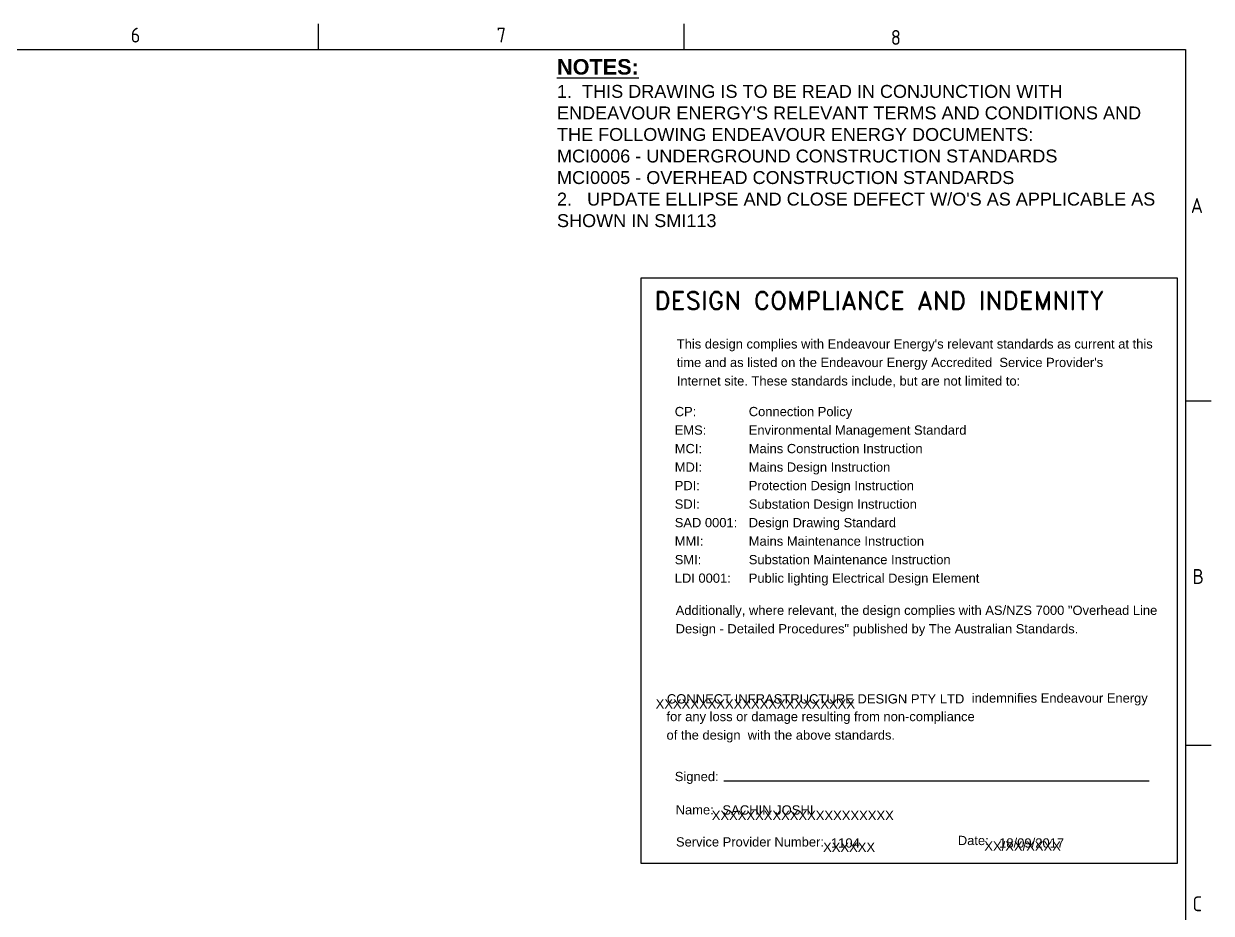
# Paper-space layout 'A2' of a CAD drawing. Header units: metres. Extents: x -21 to 607, y -1 to 412.
# Drawn here: x 377.7 to 607.4, y 240.4 to 412.4 of the extents above; entities that cross this region are included whole.
import ezdxf
from ezdxf.enums import TextEntityAlignment as Align

# ---------------------------------------------------------------- set-up
doc = ezdxf.new("R2010")
doc.units = ezdxf.units.M
doc.layers.get('0').update_dxf_attribs({"color": 6})
doc.layers.add('Notes', color=7, linetype='Continuous')
doc.layers.add('SupportsUG_SP_EXT', color=7, linetype='Continuous')
doc.styles.add('Elec', font='romand__.ttf')
doc.styles.add('iecISOCP', font='isocp.shx')
doc.styles.get("Standard").update_dxf_attribs({"font": 'arial.ttf'})

# ---------------------------------------------------------------- blocks, each defined once
blk = doc.blocks.new('NOTE_DESIGN-COMPLIANCE')
blk.add_line((18.31, 17.11), (100.65, 17.11))
blk.add_lwpolyline([(2.32, 114.4), (106.06, 114.4), (106.06, 1.1), (2.32, 1.1)], close=True)
at = {"color": 7, "lineweight": -3, "style": 'Elec'}
blk.add_text('DESIGN COMPLIANCE AND INDEMNITY', height=3.5, dxfattribs=at).set_placement((4.92, 107.22), align=Align.BOTTOM_LEFT)
at = {"color": 7, "lineweight": -3}
for s, p in [('Signed:', (8.85, 18.85)), ('Name:', (9.02, 12.41)), ('Service Provider Number:', (9.08, 6.2)), ('Date: ', (63.61, 6.48))]:
    blk.add_text(s, height=1.79, dxfattribs=at).set_placement(p, align=Align.TOP_LEFT)
at = {"color": 7, "lineweight": -3, "char_height": 1.79, "line_spacing_factor": 1.2}
for s, insert, attachment_point in [("This design complies with Endeavour Energy's relevant standards as current at this \\Ptime and as listed on the Endeavour Energy Accredited  Service Provider's\\PInternet site. These standards include, but are not limited to:", (9.24, 93.25), 7), ('CP:^I^IConnection Policy\\PEMS:^I^IEnvironmental Management Standard\\PMCI:^I^IMains Construction Instruction\\PMDI:^I^IMains Design Instruction\\PPDI:^I^IProtection Design Instruction\\PSDI:^I^ISubstation Design Instruction\\PSAD 0001:^IDesign Drawing Standard\\PMMI:^I^IMains Maintenance Instruction\\PSMI:^I^ISubstation Maintenance Instruction\\PLDI 0001:^IPublic lighting Electrical Design Element ', (8.84, 89.45), 1), ('\\PAdditionally, where relevant, the design complies with AS/NZS 7000 "Overhead Line\\PDesign - Detailed Procedures" published by The Australian Standards.', (9.02, 54.59), 1), ('                                                                                     indemnifies Endeavour Energy \\Pfor any loss or damage resulting from non-compliance \\Pof the design  with the above standards.', (7.25, 34.03), 1)]:
    blk.add_mtext(s, dxfattribs=dict(at, insert=insert, attachment_point=attachment_point))
at = {"char_height": 1.8, "width": 60.1654, "attachment_point": 1}
for s, insert in [('CONNECT INFRASTRUCTURE DESIGN PTY LTD', (7.31, 33.88)), ('SACHIN JOSHI', (18.07, 12.38)), ('1104', (39.05, 6)), ('18/09/2017', (71.59, 6))]:
    blk.add_mtext(s, dxfattribs=dict(at, insert=insert))
blk = doc.blocks.new('A2_FRAME_TITLE')
at = {"layer": 'Notes', "color": 7}
for p, q in [((434.68, 407.42), (434.68, 412.42)), ((505.43, 407.42), (505.43, 412.42)), ((602.41, 339.5), (607.41, 339.5)), ((602.41, 272.85), (607.41, 272.85))]:
    blk.add_line(p, q, dxfattribs=at)
at = {"layer": 'Notes', "color": 3}
for p, q in [((165.29, 407.42), (602.41, 407.42)), ((602.41, 407.42), (602.41, 5))]:
    blk.add_line(p, q, dxfattribs=at)
blk.add_attdef('DRAFT_NUM', (3.44, 23.49), '', height=2.8, rotation=90)
at = {"layer": 'Notes', "color": 7, "style": 'iecISOCP'}
for s, p in [('6', (399.31, 407.92)), ('7', (470.06, 407.92)), ('8', (546.4, 407.47))]:
    blk.add_text(s, height=2.88, dxfattribs=at).set_placement(p, align=Align.BOTTOM_CENTER)
for s, p in [('A', (603.47, 377.26)), ('B', (603.79, 305.5)), ('C', (603.79, 242.18))]:
    blk.add_text(s, height=2.88, dxfattribs=at).set_placement(p, align=Align.MIDDLE_LEFT)
at = {"layer": 'Notes', "color": 7, "style": 'iecISOCP', "flags": 8}
blk.add_attdef('VERSION_NO', text='', height=2.5, rotation=90, dxfattribs=at).set_placement((154.95, 42.84), align=Align.MIDDLE_CENTER)
at = {"layer": 'Notes', "color": 7, "style": 'iecISOCP'}
for tag, p in [('CAP_NO', (274.43, 43.02)), ('IE_NUM', (274.43, 37.38)), ('GEN_WO', (217.74, 31.2)), ('HV_SWITCH', (274.43, 31.2)), ('OH_WO', (217.74, 25.1)), ('UBD_REF', (274.43, 25.1)), ('UG_WO', (217.74, 19.49)), ('GIS_MAP_No', (274.43, 19.49)), ('SUB_WO', (217.74, 13.64)), ('HV_OP_DIAG', (274.43, 13.64)), ('LGA', (274.43, 7.06))]:
    blk.add_attdef(tag, p, '', height=2.5, dxfattribs=at)
at = {"layer": 'Notes', "color": 2, "style": 'iecISOCP'}
for tag, p in [('T1', (441.71, 33.55)), ('T2', (441.71, 28.43)), ('T3', (441.71, 23.01)), ('T4', (441.4, 17.78)), ('T5', (441.4, 12.35)), ('T6', (441.4, 7.09))]:
    blk.add_attdef(tag, text='', height=3.5, dxfattribs=at).set_placement(p, align=Align.CENTER)
at = {"layer": 'Notes', "color": 7, "style": 'iecISOCP'}
for tag, p in [('scale', (324.78, 31.98)), ('DRAWN', (324.78, 24.31)), ('DATE', (324.78, 16.26)), ('CHD', (324.78, 7.75)), ('DESIGN', (362.64, 8.29))]:
    blk.add_attdef(tag, text='', height=2.5, dxfattribs=at).set_placement(p, align=Align.CENTER)
at = {"layer": 'Notes', "color": 1, "style": 'iecISOCP'}
blk.add_attdef('REV', text='', height=5, dxfattribs=at).set_placement((597.58, 16.48), align=Align.CENTER)
at = {"layer": 'Notes', "color": 4, "style": 'iecISOCP'}
blk.add_attdef('NUM', text='', height=7, dxfattribs=at).set_placement((570.95, 16.48), align=Align.MIDDLE_CENTER)
at = {"layer": 'Notes', "color": 7, "style": 'iecISOCP'}
for tag, p in [('NS', (569.09, 7.5)), ('SHTS', (583.7, 7.5))]:
    blk.add_attdef(tag, text='', height=2.5, dxfattribs=at).set_placement(p, align=Align.MIDDLE)
at = {"layer": 'Notes', "style": 'iecISOCP'}
blk.add_attdef('ExportID', (-16.01, 1.62), '', height=2.5, dxfattribs=at)
at = {"layer": 'Notes', "style": 'iecISOCP', "flags": 1}
for tag, p in [('ExportUserName', (83.82, -7.69)), ('ExportAreaOfInterest', (239.41, -7.82)), ('ProjectType', (-14.7, -8.26)), ('ProjectNumber', (2.01, -7.98)), ('DrawingNumber', (21.02, -7.98)), ('ProjectDescription', (39.74, -8.26)), ('ExportDate', (65.98, -8.34)), ('DesignerCompanyName', (107.15, -8.26)), ('GIS_SUCCESS', (136.53, -7.98)), ('CAD_SUCCESS', (154.97, -7.98)), ('Comments', (202.32, -8.34)), ('ExportCategories', (222.09, -8.34))]:
    blk.add_attdef(tag, p, '', height=1, dxfattribs=at)
at = {"layer": 'Notes', "color": 7, "style": 'iecISOCP', "flags": 1}
blk.add_attdef('DEPOTCODE', (179.33, -8.34), '', height=1, dxfattribs=at)

psp = doc.layouts.new('A2')

# ---------------------------------------------------------------- block references
at = {"layer": 'Notes'}
ref = psp.add_blockref('NOTE_DESIGN-COMPLIANCE', (494.78, 248.85), dxfattribs=at)
ref.add_attrib('COMPANYNAME', 'XXXXXXXXXXXXXXXXXXXXXXX', (499.93, 279.95), dxfattribs={"layer": '0', "ltscale": 0.5, "height": 1.8})
ref.add_attrib('NAME', 'XXXXXXXXXXXXXXXXXXXXX', (510.78, 258.37), dxfattribs={"layer": '0', "ltscale": 0.5, "height": 1.8})
ref.add_attrib('SPN', 'XXXXXX', (532.32, 252.23), dxfattribs={"layer": '0', "ltscale": 0.5, "height": 1.8})
ref.add_attrib('DATE', 'XX/XX/XXXX', (563.51, 252.44), dxfattribs={"layer": '0', "ltscale": 0.5, "height": 1.8})
at = {"layer": 'SupportsUG_SP_EXT'}
psp.add_blockref('A2_FRAME_TITLE', (0, 0), dxfattribs=at)

# ---------------------------------------------------------------- texts
at = {"layer": 'Notes', "insert": (480.84, 405.59), "char_height": 3, "width": 117.1902, "attachment_point": 1, "style": 'iecISOCP'}
psp.add_mtext("{\\fArial|b1|i0|c0|p34;\\LNOTES:\\P\\fArial|b0|i0|c0|p34;\\H0.8333X;\\l1.  THIS DRAWING IS TO BE READ IN CONJUNCTION WITH ENDEAVOUR ENERGY'S RELEVANT TERMS AND CONDITIONS AND THE FOLLOWING ENDEAVOUR ENERGY DOCUMENTS:\\PMCI0006 - UNDERGROUND CONSTRUCTION STANDARDS\\PMCI0005 - OVERHEAD CONSTRUCTION STANDARDS\\P2.   UPDATE ELLIPSE AND CLOSE DEFECT W/O'S AS APPLICABLE AS SHOWN IN SMI113}", dxfattribs=at)

doc.saveas('drawing.dxf')
